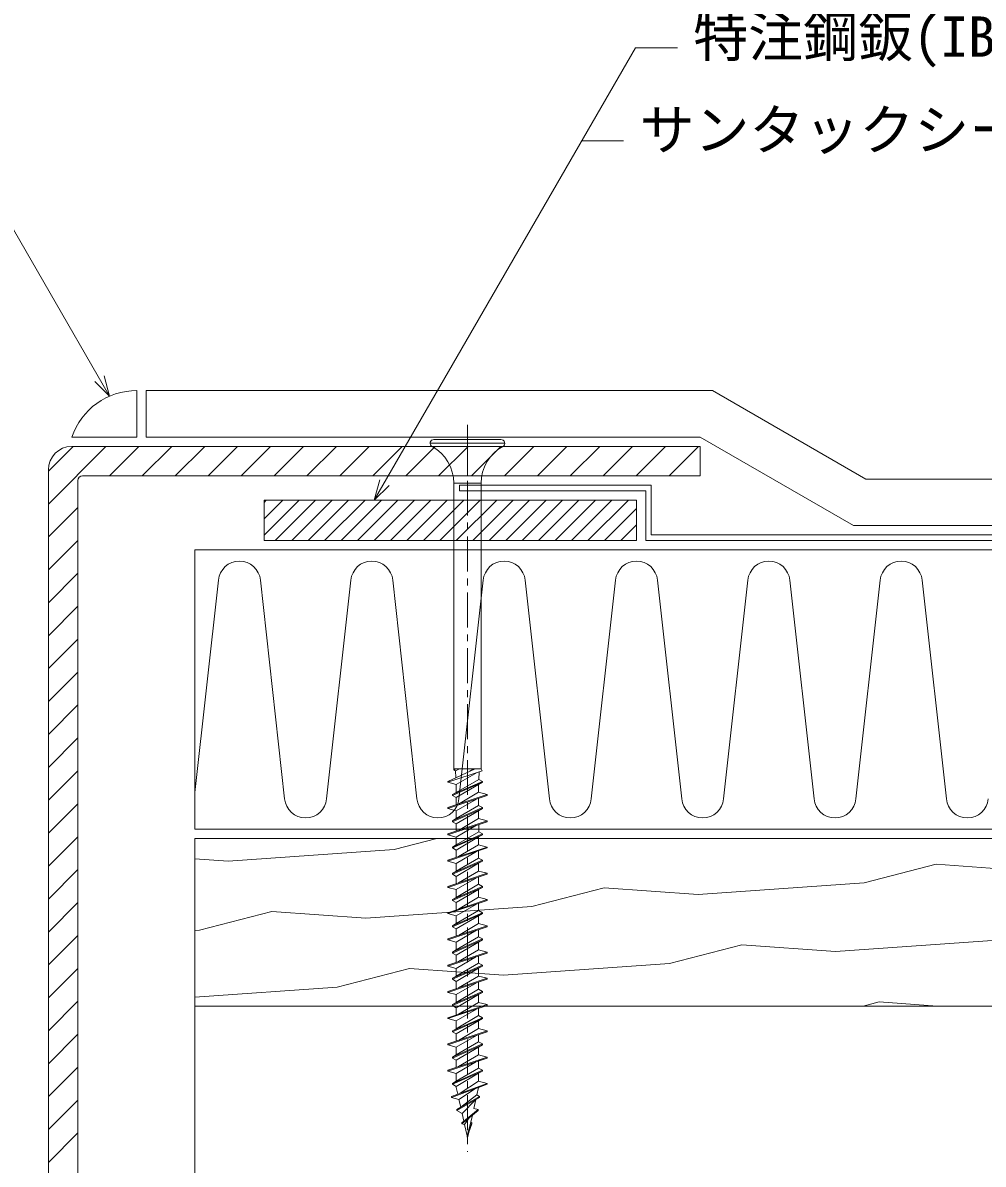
# Model space of a CAD drawing. Units: millimetres, scale not verified. Extents: x -840 to 840, y -594 to 594.
# Drawn here: x -272.7 to 2.4, y 2.7 to 329.6 of the extents above; entities that cross this region are included whole.
import ezdxf
from ezdxf.enums import TextEntityAlignment as Align

# ---------------------------------------------------------------- set-up
doc = ezdxf.new("R2010")
doc.units = ezdxf.units.MM
doc.header["$LTSCALE"] = 2
doc.linetypes.add('CHAIN1', pattern=[8, 5, -1, 1, -1])
for name, color, linetype, lineweight in [('0-2_文字', 5, 'Continuous', 9), ('0-6_野地板', 2, 'Continuous', 9), ('0-7_ブチルﾃｰﾌﾟ', 4, 'Continuous', 9), ('0-8_実線', 7, 'Continuous', 9), ('0-9_部材(積層鋼板)', 4, 'Continuous', 9), ('0-A_IBｼｰﾄ', 7, 'Continuous', 9), ('0-B_断熱材', 4, 'Continuous', 9), ('0-C_中心線', 2, 'CHAIN1', 9), ('0-D_部材(ﾋﾞｽ類)', 7, 'Continuous', 9), ('0-E_IBリキッド', 7, 'Continuous', 9), ('0-F_寸法線', 7, 'Continuous', 9)]:
    doc.layers.add(name, color=color, linetype=linetype, lineweight=lineweight)
doc.styles.add('ＭＳ ゴシック', font='')
doc.styles.get('ＭＳ ゴシック').set_extended_font_data('MS Gothic')

msp = doc.modelspace()

# ---------------------------------------------------------------- linework, layer by layer
at = {"layer": '0-6_野地板'}
for p, q in [((-223.365, 96), (616.635, 96)), ((-223.365, 96), (-223.365, -144)), ((-166.281, 92.868), (-154.057, 96)), ((-213.864, 89.486), (-166.281, 92.868)), ((-223.365, 90.162), (-213.864, 89.486)), ((-31.697, 83.303), (-11.031, 88.598)), ((-11.031, 88.598), (15.886, 86.685)), ((-126.862, 76.54), (-106.196, 81.835)), ((-106.196, 81.835), (-79.28, 79.922)), ((-79.28, 79.922), (-31.697, 83.303)), ((-174.445, 73.159), (-126.862, 76.54)), ((-222.028, 69.777), (-201.362, 75.072)), ((-201.362, 75.072), (-174.445, 73.159)), ((-223.365, 69.682), (-222.028, 69.777)), ((-87.444, 60.212), (-66.778, 65.507)), ((-66.778, 65.507), (-39.861, 63.594)), ((-39.861, 63.594), (7.722, 66.976)), ((-135.026, 56.831), (-87.444, 60.212)), ((-182.609, 53.449), (-161.943, 58.744)), ((-161.943, 58.744), (-135.026, 56.831)), ((-223.365, 50.553), (-182.609, 53.449)), ((-31.961, 48), (-27.359, 49.179)), ((-27.359, 49.179), (-10.767, 48)), ((-223.365, 48), (616.635, 48))]:
    msp.add_line(p, q, dxfattribs=at)
msp.add_lwpolyline([(-223.365, 96), (-223.365, 48), (616.635, 48), (616.635, 96)], close=True, dxfattribs=at)
at = {"layer": '0-7_ブチルﾃｰﾌﾟ'}
for p, q in [((-203.587, 192.25), (-202.949, 192.889)), ((-203.587, 187.536), (-198.234, 192.889)), ((-203.587, 182.822), (-193.52, 192.889)), ((-200.362, 181.333), (-188.806, 192.889)), ((-195.648, 181.333), (-184.092, 192.889)), ((-190.934, 181.333), (-179.378, 192.889)), ((-186.22, 181.333), (-174.664, 192.889)), ((-181.506, 181.333), (-169.95, 192.889)), ((-176.792, 181.333), (-165.236, 192.889)), ((-172.078, 181.333), (-160.522, 192.889)), ((-167.364, 181.333), (-155.808, 192.889)), ((-162.65, 181.333), (-151.094, 192.889)), ((-157.936, 181.333), (-146.38, 192.889)), ((-153.221, 181.333), (-141.666, 192.889)), ((-148.507, 181.333), (-136.952, 192.889)), ((-143.793, 181.333), (-132.238, 192.889)), ((-139.079, 181.333), (-127.524, 192.889)), ((-134.365, 181.333), (-122.81, 192.889)), ((-129.651, 181.333), (-118.096, 192.889)), ((-124.937, 181.333), (-113.382, 192.889)), ((-120.223, 181.333), (-108.668, 192.889)), ((-115.509, 181.333), (-103.954, 192.889)), ((-110.795, 181.333), (-99.24, 192.889)), ((-106.081, 181.333), (-96.92, 190.494)), ((-101.367, 181.333), (-96.92, 185.78))]:
    msp.add_line(p, q, dxfattribs=at)
at = {"layer": '0-7_ブチルﾃｰﾌﾟ', "color": 7}
msp.add_lwpolyline([(-203.587, 181.333), (-96.92, 181.333), (-96.92, 192.889), (-203.587, 192.889)], close=True, dxfattribs=at)
at = {"layer": '0-7_ブチルﾃｰﾌﾟ'}
msp.add_lwpolyline([(-203.587, 181.333), (-96.92, 181.333), (-96.92, 192.889), (-203.587, 192.889)], close=True, dxfattribs=at)
at = {"layer": '0-8_実線'}
msp.add_line((-147.587, 197.156), (-147.587, 195.556), dxfattribs=at)
for points in [[(-147.587, 197.156), (-92.654, 197.156), (-92.654, 182.933), (616.635, 182.933)], [(-147.587, 195.556), (-94.254, 195.556), (-94.254, 181.333), (616.635, 181.333)]]:
    msp.add_lwpolyline(points, dxfattribs=at)
at = {"layer": '0-9_部材(積層鋼板)'}
for p, q in [((-265.342, 201.207), (-258.281, 208.267)), ((-265.342, 191.778), (-248.853, 208.267)), ((-247.87, 199.822), (-239.425, 208.267)), ((-238.442, 199.822), (-229.997, 208.267)), ((-229.014, 199.822), (-220.569, 208.267)), ((-219.585, 199.822), (-211.141, 208.267)), ((-210.157, 199.822), (-201.713, 208.267)), ((-200.729, 199.822), (-192.285, 208.267)), ((-191.301, 199.822), (-182.857, 208.267)), ((-181.873, 199.822), (-173.429, 208.267)), ((-172.445, 199.822), (-164.001, 208.267)), ((-163.017, 199.822), (-154.572, 208.267)), ((-144.161, 199.822), (-135.716, 208.267)), ((-134.733, 199.822), (-126.288, 208.267)), ((-125.305, 199.822), (-116.86, 208.267)), ((-115.876, 199.822), (-107.432, 208.267)), ((-106.448, 199.822), (-98.004, 208.267)), ((-97.02, 199.822), (-88.576, 208.267)), ((-87.592, 199.822), (-79.148, 208.267)), ((-256.897, -171.14), (-256.897, 198.489)), ((-265.342, 182.35), (-256.897, 190.795)), ((-265.342, 172.922), (-256.897, 181.367)), ((-265.342, 163.494), (-256.897, 171.939)), ((-265.342, 154.066), (-256.897, 162.511)), ((-265.342, 144.638), (-256.897, 153.082)), ((-265.342, 135.21), (-256.897, 143.654)), ((-265.342, 125.782), (-256.897, 134.226)), ((-265.342, 116.354), (-256.897, 124.798)), ((-265.342, 106.926), (-256.897, 115.37)), ((-265.342, 97.498), (-256.897, 105.942)), ((-265.342, 88.069), (-256.897, 96.514)), ((-265.342, 78.641), (-256.897, 87.086)), ((-265.342, 69.213), (-256.897, 77.658)), ((-265.342, 59.785), (-256.897, 68.23)), ((-265.342, 50.357), (-256.897, 58.802)), ((-265.342, 40.929), (-256.897, 49.373)), ((-265.342, 31.501), (-256.897, 39.945)), ((-265.342, 22.073), (-256.897, 30.517)), ((-265.342, 12.645), (-256.897, 21.089)), ((-265.342, 3.217), (-256.897, 11.661))]:
    msp.add_line(p, q, dxfattribs=at)
at = {"layer": '0-9_部材(積層鋼板)', "color": 7}
for p, q in [((-265.342, 201.6), (-265.342, -173.472)), ((-256.897, -171.14), (-256.897, 198.489))]:
    msp.add_line(p, q, dxfattribs=at)
at = {"layer": '0-9_部材(積層鋼板)'}
for points in [[(-255.564, 199.822), (-145.321, 199.822), (-145.321, 208.267), (-258.675, 208.267)], [(-153.589, 199.822), (-145.321, 208.09), (-145.144, 208.267)], [(-265.342, 201.6), (-265.342, -173.472), (-265.342, -173.456)]]:
    msp.add_lwpolyline(points, dxfattribs=at)
at = {"layer": '0-9_部材(積層鋼板)', "color": 7}
msp.add_lwpolyline([(-255.564, 199.822), (-78.675, 199.822), (-78.675, 208.267), (-258.675, 208.267)], dxfattribs=at)
at = {"layer": '0-9_部材(積層鋼板)'}
msp.add_lwpolyline([(-78.675, 199.822), (-78.675, 208.267), (-145.321, 208.267), (-145.321, 199.822)], close=True, dxfattribs=at)
for centre, radius in [((-258.675, 201.6), 6.667), ((-255.564, 198.489), 1.333)]:
    msp.add_arc(centre, radius, 90, 180, dxfattribs=at)
at = {"layer": '0-9_部材(積層鋼板)', "color": 7}
for centre, radius in [((-258.675, 201.6), 6.667), ((-255.564, 198.489), 1.333)]:
    msp.add_arc(centre, radius, 90, 180, dxfattribs=at)
at = {"layer": '0-A_IBｼｰﾄ'}
msp.add_line((-237.342, 210.933), (-237.342, 224.267), dxfattribs=at)
for points in [[(-237.342, 224.267), (-75.102, 224.267), (-31.224, 198.933), (616.635, 198.933)], [(-237.342, 210.933), (-78.675, 210.933), (-34.796, 185.6), (616.635, 185.6)]]:
    msp.add_lwpolyline(points, dxfattribs=at)
at = {"layer": '0-B_断熱材', "color": 7}
for p, q in [((616.635, 178.667), (-223.365, 178.667)), ((-223.365, 178.667), (-223.365, 98.667)), ((-223.365, 98.667), (616.635, 98.667))]:
    msp.add_line(p, q, dxfattribs=at)
at = {"layer": '0-B_断熱材'}
for p, q in [((-216.631, 169.958), (-223.365, 109.185)), ((-204.612, 169.958), (-197.678, 107.375)), ((-178.725, 169.958), (-185.659, 107.375)), ((-166.706, 169.958), (-159.772, 107.375)), ((-140.819, 169.958), (-147.753, 107.375)), ((-128.8, 169.958), (-121.866, 107.375)), ((-102.913, 169.958), (-109.848, 107.375)), ((-90.895, 169.958), (-83.96, 107.375)), ((-65.007, 169.958), (-71.942, 107.375)), ((-52.989, 169.958), (-46.054, 107.375)), ((-27.101, 169.958), (-34.036, 107.375)), ((-15.083, 169.958), (-8.148, 107.375))]:
    msp.add_line(p, q, dxfattribs=at)
for centre, start, end in [((-210.622, 169.395), 5.35135, 174.64865), ((-172.716, 169.395), 5.35135, 174.64865), ((-134.81, 169.395), 5.35135, 174.64865), ((-96.904, 169.395), 5.35135, 174.64865), ((-58.998, 169.395), 5.35135, 174.64865), ((-21.092, 169.395), 5.35135, 174.64865), ((-191.669, 107.938), 185.35135, 354.64865), ((-153.763, 107.938), 185.35135, 354.64865), ((-115.857, 107.938), 185.35135, 354.64865), ((-77.951, 107.938), 185.35135, 354.64865), ((-40.045, 107.938), 185.35135, 354.64865), ((-2.139, 107.938), 185.35135, 354.64865)]:
    msp.add_arc(centre, 6.035, start, end, dxfattribs=at)
at = {"layer": '0-C_中心線'}
msp.add_line((-145.321, 214.458), (-145.321, 6.288), dxfattribs=at)
at = {"layer": '0-D_部材(ﾋﾞｽ類)'}
for p, q in [((-155.988, 209.201), (-134.654, 209.201)), ((-154.921, 210.268), (-135.721, 210.268)), ((-149.228, 197.757), (-149.228, 115.974)), ((-149.228, 197.757), (-141.414, 197.757)), ((-141.414, 197.757), (-141.414, 115.974)), ((-143.146, 115.974), (-150.921, 112.348)), ((-141.14, 115.365), (-150.921, 112.081)), ((-148.587, 115.974), (-149.259, 115.651)), ((-141.414, 115.974), (-149.228, 115.974)), ((-147.606, 115.974), (-148.74, 115.352)), ((-148.74, 115.352), (-148.606, 113.427)), ((-142.522, 114.9), (-148.521, 111.438)), ((-143.448, 115.974), (-144.639, 115.278)), ((-141.919, 115.103), (-142.071, 112.934)), ((-141.414, 115.974), (-141.14, 115.365)), ((-141.054, 112.348), (-149.588, 108.588)), ((-141.054, 112.081), (-149.588, 108.321)), ((-148.521, 109.203), (-142.071, 112.934)), ((-142.121, 111.465), (-148.521, 107.705)), ((-148.521, 111.438), (-148.521, 109.203)), ((-142.121, 111.465), (-142.121, 109.231)), ((-141.054, 112.348), (-142.071, 112.934)), ((-139.721, 108.588), (-150.921, 104.828)), ((-139.721, 108.321), (-150.921, 104.561)), ((-149.588, 108.588), (-148.521, 109.203)), ((-142.121, 109.231), (-147.875, 105.85)), ((-139.721, 108.588), (-142.121, 109.231)), ((-139.721, 108.588), (-139.721, 108.321)), ((-141.054, 104.828), (-149.588, 101.068)), ((-148.521, 107.705), (-148.521, 105.633)), ((-142.767, 107.298), (-148.521, 103.918)), ((-148.521, 101.683), (-142.121, 105.443)), ((-142.121, 107.515), (-142.121, 105.443)), ((-141.054, 104.828), (-142.121, 105.443)), ((-141.054, 104.561), (-149.588, 100.801)), ((-149.588, 101.068), (-148.521, 101.683)), ((-142.121, 103.945), (-148.521, 100.185)), ((-148.521, 103.918), (-148.521, 101.683)), ((-142.121, 101.711), (-147.875, 98.33)), ((-142.121, 103.945), (-142.121, 101.711)), ((-139.721, 101.068), (-142.121, 101.711)), ((-139.721, 100.801), (-150.921, 97.041)), ((-148.521, 100.185), (-148.521, 98.113)), ((-142.767, 99.778), (-148.521, 96.398)), ((-142.071, 99.966), (-142.071, 97.894)), ((-139.721, 101.068), (-139.721, 100.801)), ((-141.054, 97.041), (-149.588, 93.281)), ((-148.521, 94.163), (-142.071, 97.894)), ((-142.121, 96.425), (-148.521, 92.665)), ((-148.521, 96.398), (-148.521, 94.163)), ((-142.121, 96.425), (-142.121, 94.191)), ((-141.054, 97.308), (-142.071, 97.894)), ((-139.721, 93.548), (-150.921, 89.788)), ((-139.721, 93.281), (-150.921, 89.521)), ((-149.588, 93.548), (-148.521, 94.163)), ((-148.521, 92.665), (-148.521, 90.593)), ((-142.767, 92.258), (-148.521, 88.878)), ((-142.121, 94.191), (-147.875, 90.81)), ((-139.721, 93.548), (-142.121, 94.191)), ((-142.121, 92.475), (-142.121, 90.403)), ((-139.721, 93.548), (-139.721, 93.281)), ((-141.054, 89.788), (-149.588, 86.028)), ((-141.054, 89.521), (-149.588, 85.761)), ((-148.521, 86.643), (-142.121, 90.403)), ((-142.121, 88.905), (-148.521, 85.145)), ((-148.521, 88.878), (-148.521, 86.643)), ((-141.054, 89.788), (-142.121, 90.403)), ((-142.121, 88.905), (-142.121, 86.671)), ((-139.721, 86.028), (-150.921, 82.268)), ((-139.721, 85.761), (-150.921, 82.001)), ((-149.588, 86.028), (-148.521, 86.643)), ((-148.521, 85.145), (-148.521, 83.073)), ((-142.121, 86.671), (-147.875, 83.29)), ((-139.721, 86.028), (-142.121, 86.671)), ((-139.721, 86.028), (-139.721, 85.761)), ((-141.054, 82.268), (-149.588, 78.508)), ((-141.054, 82.001), (-149.588, 78.241)), ((-142.767, 84.738), (-148.521, 81.358)), ((-148.521, 79.123), (-142.121, 82.883)), ((-142.121, 84.955), (-142.121, 82.883)), ((-141.054, 82.268), (-142.121, 82.883)), ((-139.721, 78.508), (-150.921, 74.748)), ((-149.588, 78.508), (-148.521, 79.123)), ((-142.121, 81.385), (-148.521, 77.625)), ((-148.521, 81.358), (-148.521, 79.123)), ((-142.121, 79.151), (-147.875, 75.77)), ((-142.121, 81.385), (-142.121, 79.151)), ((-139.721, 78.508), (-142.121, 79.151)), ((-139.721, 78.508), (-139.721, 78.241)), ((-139.721, 78.241), (-150.921, 74.481)), ((-148.521, 77.625), (-148.521, 75.553)), ((-142.767, 77.218), (-148.521, 73.838)), ((-148.521, 71.603), (-142.121, 75.363)), ((-142.121, 77.435), (-142.121, 75.363)), ((-141.054, 74.748), (-142.121, 75.363)), ((-141.054, 74.748), (-149.588, 70.988)), ((-141.054, 74.481), (-149.588, 70.721)), ((-142.121, 73.865), (-148.521, 70.105)), ((-148.521, 73.838), (-148.521, 71.603)), ((-142.121, 73.865), (-142.121, 71.631)), ((-139.721, 70.988), (-150.921, 67.228)), ((-139.721, 70.721), (-150.921, 66.961)), ((-149.588, 70.988), (-148.521, 71.603)), ((-148.521, 70.105), (-148.521, 68.033)), ((-142.767, 69.698), (-148.521, 66.318)), ((-142.121, 71.631), (-147.875, 68.25)), ((-139.721, 70.988), (-142.121, 71.631)), ((-142.121, 69.915), (-142.121, 67.843)), ((-139.721, 70.988), (-139.721, 70.721)), ((-139.721, 70.988), (-139.721, 70.721)), ((-141.054, 67.228), (-149.588, 63.468)), ((-141.054, 66.961), (-149.588, 63.201)), ((-148.521, 64.083), (-142.121, 67.843)), ((-142.121, 66.345), (-148.521, 62.585)), ((-148.521, 66.318), (-148.521, 64.083)), ((-141.054, 67.228), (-142.121, 67.843)), ((-142.121, 66.345), (-142.121, 64.111)), ((-139.721, 63.468), (-150.921, 59.708)), ((-139.721, 63.201), (-150.921, 59.441)), ((-149.588, 63.468), (-148.521, 64.083)), ((-148.521, 62.585), (-148.521, 60.513)), ((-142.767, 62.178), (-148.521, 58.798)), ((-142.121, 64.111), (-147.875, 60.73)), ((-139.721, 63.468), (-142.121, 64.111)), ((-142.121, 62.395), (-142.121, 60.323)), ((-139.721, 63.468), (-139.721, 63.201)), ((-141.054, 59.708), (-149.588, 55.948)), ((-141.054, 59.441), (-149.588, 55.681)), ((-148.521, 56.563), (-142.121, 60.323)), ((-141.054, 59.708), (-142.121, 60.323)), ((-139.721, 55.948), (-150.921, 52.188)), ((-139.721, 55.681), (-150.921, 51.921)), ((-149.588, 55.948), (-148.521, 56.563)), ((-142.121, 58.825), (-148.521, 55.065)), ((-148.521, 58.798), (-148.521, 56.563)), ((-142.121, 56.591), (-147.875, 53.21)), ((-142.121, 58.825), (-142.121, 56.591)), ((-139.721, 55.948), (-142.121, 56.591)), ((-139.721, 55.948), (-139.721, 55.681)), ((-148.521, 55.065), (-148.521, 52.993)), ((-142.767, 54.658), (-148.521, 51.278)), ((-148.521, 49.043), (-142.121, 52.803)), ((-142.121, 54.875), (-142.121, 52.803)), ((-141.054, 52.188), (-142.121, 52.803)), ((-141.054, 52.188), (-149.588, 48.428)), ((-141.054, 51.921), (-149.588, 48.161)), ((-149.588, 48.428), (-148.521, 49.043)), ((-142.121, 51.305), (-148.521, 47.545)), ((-148.521, 51.278), (-148.521, 49.043)), ((-142.121, 49.071), (-147.875, 45.69)), ((-142.121, 51.305), (-142.121, 49.071)), ((-139.721, 48.428), (-142.121, 49.071)), ((-139.721, 48.428), (-150.921, 44.668)), ((-139.721, 48.161), (-150.921, 44.401)), ((-148.521, 47.545), (-148.521, 45.473)), ((-142.767, 47.138), (-148.521, 43.758)), ((-142.121, 47.355), (-142.121, 45.283)), ((-139.721, 48.428), (-139.721, 48.161)), ((-141.054, 44.668), (-149.588, 40.908)), ((-141.054, 44.401), (-149.588, 40.641)), ((-148.521, 41.523), (-142.121, 45.283)), ((-142.121, 43.785), (-148.521, 40.025)), ((-148.521, 43.758), (-148.521, 41.523)), ((-141.054, 44.668), (-142.121, 45.283)), ((-142.121, 43.785), (-142.121, 41.551)), ((-139.721, 40.908), (-150.921, 37.148)), ((-139.721, 40.641), (-150.921, 36.881)), ((-149.588, 40.908), (-148.521, 41.523)), ((-148.521, 40.025), (-148.521, 37.953)), ((-142.767, 39.618), (-148.521, 36.238)), ((-142.121, 41.551), (-147.875, 38.17)), ((-139.721, 40.908), (-142.121, 41.551)), ((-142.121, 39.835), (-142.121, 37.763)), ((-139.721, 40.908), (-139.721, 40.641)), ((-141.054, 37.148), (-149.588, 33.388)), ((-141.054, 36.881), (-149.588, 33.121)), ((-148.521, 34.003), (-142.121, 37.763)), ((-142.121, 36.265), (-148.521, 32.505)), ((-148.521, 36.238), (-148.521, 34.003)), ((-141.054, 37.148), (-142.121, 37.763)), ((-142.121, 36.265), (-142.121, 34.031)), ((-139.721, 33.388), (-150.921, 29.628)), ((-139.721, 33.121), (-150.921, 29.361)), ((-149.588, 33.388), (-148.521, 34.003)), ((-142.121, 34.031), (-147.875, 30.65)), ((-139.721, 33.388), (-142.121, 34.031)), ((-139.721, 33.121), (-142.121, 32.315)), ((-139.721, 33.388), (-139.721, 33.121)), ((-141.054, 29.628), (-149.588, 25.868)), ((-148.521, 32.505), (-148.521, 30.433)), ((-142.767, 32.098), (-148.521, 28.718)), ((-148.521, 26.483), (-142.121, 30.243)), ((-142.121, 32.315), (-142.121, 30.243)), ((-141.054, 29.628), (-142.121, 30.243)), ((-141.054, 29.361), (-149.588, 25.601)), ((-149.588, 25.868), (-148.521, 26.483)), ((-142.121, 28.745), (-148.521, 24.985)), ((-148.521, 28.718), (-148.521, 26.483)), ((-142.121, 26.511), (-147.411, 23.016)), ((-142.121, 28.745), (-142.121, 26.511)), ((-139.721, 25.868), (-142.121, 26.511)), ((-139.721, 25.868), (-149.863, 22.108)), ((-139.721, 25.601), (-149.863, 21.841)), ((-148.521, 24.702), (-148.521, 24.985)), ((-148.521, 24.702), (-148.091, 22.764)), ((-142.997, 24.386), (-147.762, 21.278)), ((-142.121, 24.702), (-142.601, 22.535)), ((-139.721, 25.601), (-142.121, 24.711)), ((-142.121, 24.702), (-142.121, 24.711)), ((-139.721, 25.868), (-139.721, 25.601)), ((-141.861, 22.108), (-148.404, 18.348)), ((-141.861, 21.841), (-148.404, 18.081)), ((-147.762, 21.278), (-147.261, 19.021)), ((-147.261, 19.021), (-142.601, 22.535)), ((-142.887, 21.249), (-146.861, 17.213)), ((-142.887, 21.249), (-143.457, 18.674)), ((-141.861, 22.108), (-142.601, 22.535)), ((-148.404, 18.348), (-147.261, 19.021)), ((-142.238, 18.348), (-146.945, 14.588)), ((-142.238, 18.081), (-146.945, 14.321)), ((-146.861, 17.213), (-146.379, 15.04)), ((-143.879, 16.77), (-144.331, 14.731)), ((-142.238, 18.081), (-143.879, 16.77)), ((-142.238, 18.348), (-143.457, 18.674)), ((-142.238, 18.348), (-142.238, 18.081)), ((-144.876, 15.974), (-146.174, 14.114)), ((-146.174, 14.114), (-145.445, 10.829)), ((-144.083, 14.588), (-145.447, 10.828)), ((-144.083, 14.321), (-145.447, 10.561)), ((-145.445, 10.829), (-144.331, 14.731)), ((-144.083, 14.588), (-144.331, 14.731)), ((-144.083, 14.588), (-144.083, 14.321)), ((-145.447, 10.828), (-145.445, 10.829)), ((-145.181, 11.293), (-145.377, 10.52)), ((-145.377, 10.52), (-145.321, 10.268)), ((-144.955, 11.917), (-145.321, 10.268))]:
    msp.add_line(p, q, dxfattribs=at)
for points in [[(-149.228, 115.974), (-149.259, 115.651), (-148.74, 115.352)], [(-150.921, 112.348), (-150.921, 112.081), (-148.521, 111.438)], [(-141.054, 112.348), (-141.054, 112.081), (-142.121, 111.465)], [(-149.588, 108.588), (-149.588, 108.321), (-148.521, 107.705)], [(-150.921, 104.828), (-150.921, 104.561), (-148.521, 103.918)], [(-141.054, 104.828), (-141.054, 104.561), (-142.121, 103.945)], [(-139.721, 101.068), (-150.921, 97.308), (-150.921, 97.041), (-148.521, 96.398)], [(-149.588, 101.068), (-149.588, 100.801), (-148.521, 100.185)], [(-141.054, 97.308), (-149.588, 93.548), (-149.588, 93.281), (-148.521, 92.665)], [(-141.054, 97.308), (-141.054, 97.041), (-142.121, 96.425)], [(-150.921, 89.788), (-150.921, 89.521), (-148.521, 88.878)], [(-141.054, 89.788), (-141.054, 89.521), (-142.121, 88.905)], [(-149.588, 86.028), (-149.588, 85.761), (-148.521, 85.145)], [(-150.921, 82.268), (-150.921, 82.001), (-148.521, 81.358)], [(-141.054, 82.268), (-141.054, 82.001), (-142.121, 81.385)], [(-149.588, 78.508), (-149.588, 78.241), (-148.521, 77.625)], [(-150.921, 74.748), (-150.921, 74.481), (-148.521, 73.838)], [(-141.054, 74.748), (-141.054, 74.481), (-142.121, 73.865)], [(-149.588, 70.988), (-149.588, 70.721), (-148.521, 70.105)], [(-150.921, 67.228), (-150.921, 66.961), (-148.521, 66.318)], [(-141.054, 67.228), (-141.054, 66.961), (-142.121, 66.345)], [(-149.588, 63.468), (-149.588, 63.201), (-148.521, 62.585)], [(-150.921, 59.708), (-150.921, 59.441), (-148.521, 58.798)], [(-141.054, 59.708), (-141.054, 59.441), (-142.121, 58.825)], [(-149.588, 55.948), (-149.588, 55.681), (-148.521, 55.065)], [(-150.921, 52.188), (-150.921, 51.921), (-148.521, 51.278)], [(-141.054, 52.188), (-141.054, 51.921), (-142.121, 51.305)], [(-149.588, 48.428), (-149.588, 48.161), (-148.521, 47.545)], [(-150.921, 44.668), (-150.921, 44.401), (-148.521, 43.758)], [(-141.054, 44.668), (-141.054, 44.401), (-142.121, 43.785)], [(-149.588, 40.908), (-149.588, 40.641), (-148.521, 40.025)], [(-150.921, 37.148), (-150.921, 36.881), (-148.521, 36.238)], [(-141.054, 37.148), (-141.054, 36.881), (-142.121, 36.265)], [(-149.588, 33.388), (-149.588, 33.121), (-148.521, 32.505)], [(-150.921, 29.628), (-150.921, 29.361), (-148.521, 28.718)], [(-141.054, 29.628), (-141.054, 29.361), (-142.121, 28.745)], [(-149.588, 25.868), (-149.588, 25.601), (-148.521, 24.985)], [(-149.863, 22.108), (-149.863, 21.841), (-147.762, 21.278)], [(-141.861, 22.108), (-141.861, 21.841), (-142.887, 21.249)], [(-148.404, 18.348), (-148.404, 18.081), (-146.861, 17.213)], [(-146.945, 14.588), (-146.945, 14.321), (-146.174, 14.114)], [(-145.447, 10.828), (-145.447, 10.561), (-145.321, 10.268)]]:
    msp.add_lwpolyline(points, dxfattribs=at)
for centre, radius, start, end in [((-154.921, 209.201), 1.067, 90, 241.14118), ((-135.721, 209.201), 1.067, 298.85882, 90), ((-161.228, 197.757), 12, 0, 61.14118), ((-129.414, 197.757), 12, 118.85882, 180)]:
    msp.add_arc(centre, radius, start, end, dxfattribs=at)
at = {"layer": '0-E_IBリキッド'}
for q in [(-240.008, 224.267), (-258.675, 210.933)]:
    msp.add_line((-240.008, 210.933), q, dxfattribs=at)
msp.add_arc((-240.008, 204.533), 19.733, 90, 161.07536, dxfattribs=at)
at = {"layer": '0-F_寸法線'}
msp.add_line((-112.578, 295.803), (-100.578, 295.803), dxfattribs=at)
for points in [[(-171.995, 192.889), (-97.181, 322.471), (-85.181, 322.471)], [(-247.799, 222.664), (-285.522, 288.002), (-297.522, 288.002)], [(-252.042, 226.906), (-247.799, 222.664), (-249.352, 228.459)], [(-167.752, 197.132), (-171.995, 192.889), (-170.442, 198.684)]]:
    msp.add_lwpolyline(points, dxfattribs=at)

# ---------------------------------------------------------------- texts
at = {"layer": '0-2_文字', "color": 7, "style": 'ＭＳ ゴシック'}
for s, p in [('特注鋼鈑(IB積層鋼板♯21型)', (-80.64, 316.412)), ('サンタックシーラーTM-104', (-96.037, 289.744))]:
    msp.add_text(s, height=11.54, dxfattribs=at).set_placement(p, align=Align.BOTTOM_LEFT)

doc.saveas('drawing.dxf')
